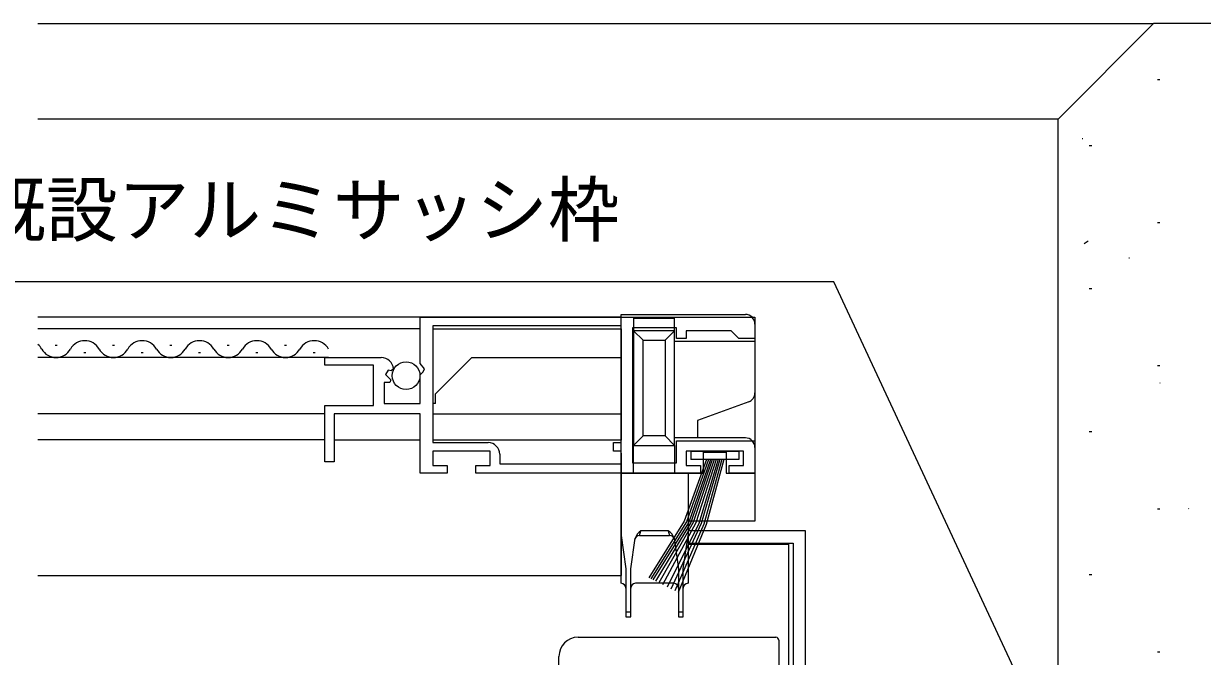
# Model space of a CAD drawing. Units: millimetres, scale not verified. Extents: x -437 to 438, y -331 to 329.
# Drawn here: x 235 to 358.3, y -105.9 to -39.8 of the extents above; entities that cross this region are included whole.
import ezdxf
from ezdxf.enums import TextEntityAlignment as Align

# ---------------------------------------------------------------- set-up
doc = ezdxf.new("R2010")
doc.units = ezdxf.units.MM
doc.header["$LTSCALE"] = 2
doc.layers.add('0-2_YKK_11', color=7, linetype='Continuous', lineweight=18)
doc.layers.add('0-4_YKK_12', color=2, linetype='Continuous', lineweight=18)
for name, color, linetype in [('0-5_YKK_13', 4, 'Continuous'), ('0-7_YKK_D', 6, 'Continuous'), ('0-9_YSS_K', 3, 'Continuous'), ('0-A_YSS_KE', 3, 'Continuous')]:
    doc.layers.add(name, color=color, linetype=linetype)
doc.styles.add('ＭＳ ゴシック', font='')
doc.styles.get('ＭＳ ゴシック').set_extended_font_data('MS Gothic')

msp = doc.modelspace()

# ---------------------------------------------------------------- linework, layer by layer
at = {"layer": '0-2_YKK_11'}
for points in [[(276.5, -70.5), (311.5, -70.5), (311.5, -72.7), (309.8, -72.7), (309.5, -72.4), (309, -71.9), (304.3, -71.9), (304.3, -72.7), (303.3, -72.7), (303.3, -71.6), (298.7, -71.6), (298.7, -85.7), (303.3, -85.7), (303.3, -83.4), (311.5, -83.4), (311.5, -86.8), (308.8, -86.8), (308.8, -86), (310.3, -86), (310.3, -84.5), (304.3, -84.5), (304.3, -86), (305.8, -86), (305.8, -86.8), (282.3, -86.8), (282.3, -86), (283.8, -86), (283.8, -84.5), (277.8, -84.5), (277.8, -86), (279.3, -86), (279.3, -86.8), (276.5, -86.8), (276.5, -80.6), (267.5, -80.6), (267.5, -85.6), (266.5, -85.6), (266.5, -79.7), (271.6, -79.7), (271.6, -75.5)], [(273.699, -75.882), (273.448, -76.093), (273.129, -76.008), (272.859, -76.476), (273.424, -77.041), (273.317, -77.3), (272.7, -77.3), (272.7, -79.5), (276.5, -79.5), (276.5, -76.5), (276.8, -76.2), (276.953, -75.871), (276.5, -75.331), (276.5, -70.5)], [(297.5, -71.4), (277.8, -71.4), (277.8, -83.6), (283.6, -83.6)], [(284.8, -84.8), (284.8, -85.8), (297.5, -85.8), (297.5, -84.5), (296.7, -84.5), (296.7, -83.6), (297.5, -83.6), (297.5, -71.4)], [(271.6, -75.5), (266.5, -75.5), (266.5, -74.7), (272.405, -74.7)]]:
    msp.add_lwpolyline(points, dxfattribs=at)
at = {"layer": '0-2_YKK_11', "color": 211}
for points in [[(323.5, -162.9), (323.2, -163.2), (322.9, -163.5), (317.5, -163.5), (317.5, -153.6), (324.2, -153.6), (324.2, -121.6), (327.8, -121.6), (327.8, -119.1), (326.9, -119.1), (326.9, -120.7), (323.4, -120.7), (323.4, -113.7), (326.9, -113.7), (326.9, -116.1), (327.8, -116.1), (327.8, -112.6), (317, -112.6), (317, -107.8), (316.8, -107.6), (316.8, -92.8), (304.5, -92.8), (304.5, -94.1), (315.5, -94.1)], [(315.5, -94.1), (315.5, -152.8)]]:
    msp.add_lwpolyline(points, dxfattribs=at)
at = {"layer": '0-2_YKK_11'}
for centre, radius, start, end in [((272.405, -76), 1.3, 5.2159, 90.00002), ((283.6, -84.8), 1.2, 0.00001, 89.99999)]:
    msp.add_arc(centre, radius, start, end, dxfattribs=at)
at = {"layer": '0-4_YKK_12'}
for p, q in [((297.503, -70.5), (236.5, -70.5)), ((276.5, -71.7), (236.5, -71.7)), ((277.8, -71.7), (297.503, -71.7)), ((297.503, -71.692), (297.502, -83.327)), ((238.5, -73.44), (238.3, -73.44)), ((244.5, -73.44), (244.3, -73.44)), ((250.5, -73.44), (250.3, -73.44)), ((256.5, -73.44), (256.3, -73.44)), ((262.5, -73.44), (262.3, -73.44)), ((266.9, -74.7), (236.5, -74.7)), ((241.5, -74.2), (241.3, -74.2)), ((247.5, -74.2), (247.3, -74.2)), ((253.5, -74.2), (253.3, -74.2)), ((259.5, -74.2), (259.3, -74.2)), ((265.5, -74.2), (265.3, -74.2)), ((278.1, -78.5), (281.9, -74.7)), ((281.9, -74.7), (297.502, -74.7)), ((278.1, -79.5), (278.1, -78.5)), ((278.1, -79.5), (277.8, -79.5)), ((266.5, -80.6), (236.5, -80.6)), ((277.8, -80.6), (297.501, -80.6)), ((266.5, -83.3), (236.5, -83.3)), ((267.5, -83.3), (276.5, -83.3)), ((277.8, -83.3), (297.501, -83.3)), ((297.5, -84.7), (297.5, -97.5)), ((304.5, -94.2), (315, -94.2)), ((315, -94.2), (315, -143.86)), ((236.5, -97.5), (297.5, -97.5))]:
    msp.add_line(p, q, dxfattribs=at)
for centre, start, end in [((235.4, -74.658), 29.20254, 50.19972), ((238.4, -72.982), 209.20254, 330.79746), ((241.4, -74.658), 29.20254, 150.79746), ((244.4, -72.982), 209.20254, 330.79746), ((247.4, -74.658), 29.20254, 150.79746), ((250.4, -72.982), 209.20254, 330.79746), ((253.4, -74.658), 29.20254, 150.79746), ((256.4, -72.982), 209.20254, 330.79746), ((259.4, -74.658), 29.20254, 150.79746), ((262.4, -72.982), 209.20254, 330.79746), ((265.4, -74.658), 29.20254, 150.79746)]:
    msp.add_arc(centre, 1.718, start, end, dxfattribs=at)
at = {"layer": '0-5_YKK_13'}
for p, q in [((297.502, -70.2), (310.502, -70.2)), ((297.502, -86.8), (297.502, -70.2)), ((298.802, -70.6), (303.102, -70.6)), ((298.802, -70.6), (298.802, -71.9)), ((303.102, -71.9), (303.102, -70.6)), ((311.502, -71.2), (311.502, -73)), ((298.802, -71.9), (299.802, -72.9)), ((298.802, -71.9), (298.802, -83.9)), ((303.102, -71.9), (298.802, -71.9)), ((303.102, -71.9), (302.102, -72.9)), ((303.102, -83.9), (303.102, -71.9)), ((299.802, -82.9), (299.802, -72.9)), ((299.802, -72.9), (302.102, -72.9)), ((302.102, -72.9), (302.102, -82.9)), ((303.102, -73), (311.502, -73)), ((311.502, -73), (311.502, -78.4)), ((311.502, -78.4), (311.502, -84.1)), ((310.844, -79.339), (305.502, -81.284)), ((305.502, -81.284), (305.502, -83.1)), ((299.802, -82.9), (298.802, -83.9)), ((302.102, -82.9), (299.802, -82.9)), ((302.102, -82.9), (303.102, -83.9)), ((305.502, -83.1), (303.102, -83.1)), ((310.502, -83.1), (305.502, -83.1)), ((298.802, -83.9), (303.102, -83.9)), ((298.802, -86.8), (298.802, -83.9)), ((303.102, -83.9), (303.102, -86.8)), ((304.8, -84.5), (304.8, -85.35)), ((306.102, -84.6), (308.502, -84.6)), ((306.102, -86.8), (306.102, -84.6)), ((308.502, -84.6), (308.502, -86.8)), ((311.502, -84.1), (311.502, -86.8)), ((297.502, -93.3), (297.502, -86.8)), ((297.502, -86.8), (304.502, -86.8)), ((304.502, -86.8), (304.502, -93.3)), ((304.502, -86.8), (306.102, -86.8)), ((308.502, -86.8), (311.502, -86.8)), ((311.502, -86.8), (311.502, -91.8)), ((311.502, -91.8), (304.502, -91.8)), ((297.502, -93.3), (298.002, -96.8)), ((297.502, -98.3), (297.502, -93.3)), ((298.502, -96.8), (298.96, -93.595)), ((299.436, -93.3), (299.579, -92.8)), ((299.436, -93.3), (302.569, -93.3)), ((302.426, -92.8), (299.579, -92.8)), ((302.426, -92.8), (302.569, -93.3)), ((304.502, -93.3), (304.502, -98.3)), ((298.002, -96.8), (298.002, -101.3)), ((298.502, -101.3), (298.502, -96.8)), ((303.002, -98.3), (299.002, -98.3)), ((298.502, -101.3), (298.002, -101.3)), ((303.502, -101.3), (303.502, -101.8)), ((304.002, -101.3), (303.502, -101.3)), ((292.999, -103.938), (313.699, -103.938)), ((313.999, -104.239), (313.999, -105.501)), ((290.999, -107.201), (290.999, -105.941))]:
    msp.add_line(p, q, dxfattribs=at)
for points in [[(304.8, -84.5), (309.8, -84.5), (309.8, -85.35), (304.8, -85.35)], [(306.44, -85.35), (304.112, -91.804), (300.402, -97.735)], [(306.64, -85.35), (304.331, -91.863), (300.599, -97.829)], [(306.84, -85.35), (304.572, -91.912), (300.825, -97.948)], [(307.04, -85.35), (304.808, -91.94), (301.083, -98.078)], [(307.24, -85.35), (305.053, -91.951), (301.459, -98.268)], [(307.44, -85.35), (305.322, -91.997), (301.845, -98.461)], [(307.64, -85.35), (305.626, -92.035), (302.304, -98.693)], [(307.84, -85.35), (305.867, -92.062), (302.719, -98.902)], [(308.04, -85.35), (306.153, -92.109), (303.103, -99.095)], [(308.24, -85.35), (306.397, -92.142), (303.465, -99.277)], [(303.044, -93.595), (303.502, -96.8), (303.502, -101.3)], [(304.002, -101.3), (304.002, -96.8), (304.502, -93.3)], [(298.002, -101.3), (298.002, -101.8), (298.502, -101.8), (298.502, -101.3)], [(303.502, -101.8), (304.002, -101.8), (304.002, -101.3)], [(313.999, -105.501), (313.999, -105.53), (313.999, -105.589), (313.999, -105.68), (313.999, -105.799), (313.999, -105.945), (313.999, -106.114), (313.999, -106.303), (313.999, -106.511), (313.999, -106.73), (313.999, -106.959), (313.999, -107.194)]]:
    msp.add_lwpolyline(points, dxfattribs=at)
msp.add_circle((275.014, -76.6), 1.45, dxfattribs=at)
for centre, radius, start, end in [((310.502, -71.2), 1, 0, 90), ((310.502, -78.4), 1, 290, 0), ((310.502, -84.1), 1, 0, 90), ((299.436, -93.8), 0.5, 90, 171.8699), ((300.392, -94.071), 1.509, 122.61963, 161.62012), ((301.612, -94.071), 1.509, 18.37988, 57.38037), ((302.569, -93.8), 0.5, 8.1301, 90), ((297.502, -98.8), 0.5, 0, 90), ((299.002, -98.8), 0.5, 90, 180), ((303.002, -98.8), 0.5, 0, 90), ((304.502, -98.8), 0.5, 90, 180)]:
    msp.add_arc(centre, radius, start, end, dxfattribs=at)
for centre, major_axis, start_param, end_param in [((292.999, -105.941), (0, -2.003), 3.1415927, 4.712389), ((313.699, -104.239), (0, -0.3), 1.5707963, 3.1415927)]:
    msp.add_ellipse(centre, major_axis=major_axis, ratio=0.998401, start_param=start_param, end_param=end_param, dxfattribs=at)
at = {"layer": '0-7_YKK_D'}
msp.add_lwpolyline([(345.876, -122.8), (344.799, -120.489), (319.763, -66.8), (230.22, -66.8)], dxfattribs=at)
at = {"layer": '0-9_YSS_K'}
for p, q in [((236.5, -39.798), (353.2, -39.798)), ((353.6, -45.65), (353.85, -45.65)), ((343.2, -49.798), (236.5, -49.798)), ((345.743, -51.819), (345.79, -51.802)), ((346.475, -52.525), (346.725, -52.525)), ((353.6, -60.6), (353.85, -60.6)), ((345.947, -62.787), (346.364, -62.511)), ((350.623, -64.295), (350.67, -64.279)), ((346.475, -67.475), (346.725, -67.475)), ((353.6, -75.55), (353.85, -75.55)), ((353.853, -77.356), (353.9, -77.34)), ((346.475, -82.425), (346.725, -82.425)), ((353.6, -90.5), (353.85, -90.5)), ((356.847, -90.501), (356.895, -90.484)), ((346.475, -97.375), (346.725, -97.375)), ((353.6, -105.45), (353.85, -105.45))]:
    msp.add_line(p, q, dxfattribs=at)
at = {"layer": '0-A_YSS_KE'}
for p in [(343.201, -49.798), (413.201, -39.798)]:
    msp.add_line(p, (353.201, -39.798), dxfattribs=at)
msp.add_lwpolyline([(353.201, -122.8), (353.201, -112.8), (343.201, -112.8), (343.201, -49.798)], dxfattribs=at)

# ---------------------------------------------------------------- texts
at = {"layer": '0-7_YKK_D', "style": 'ＭＳ ゴシック'}
msp.add_text('既設アルミサッシ枠', height=5.499, dxfattribs=at).set_placement((229.846, -63.65), align=Align.BOTTOM_LEFT)

doc.saveas('drawing.dxf')
